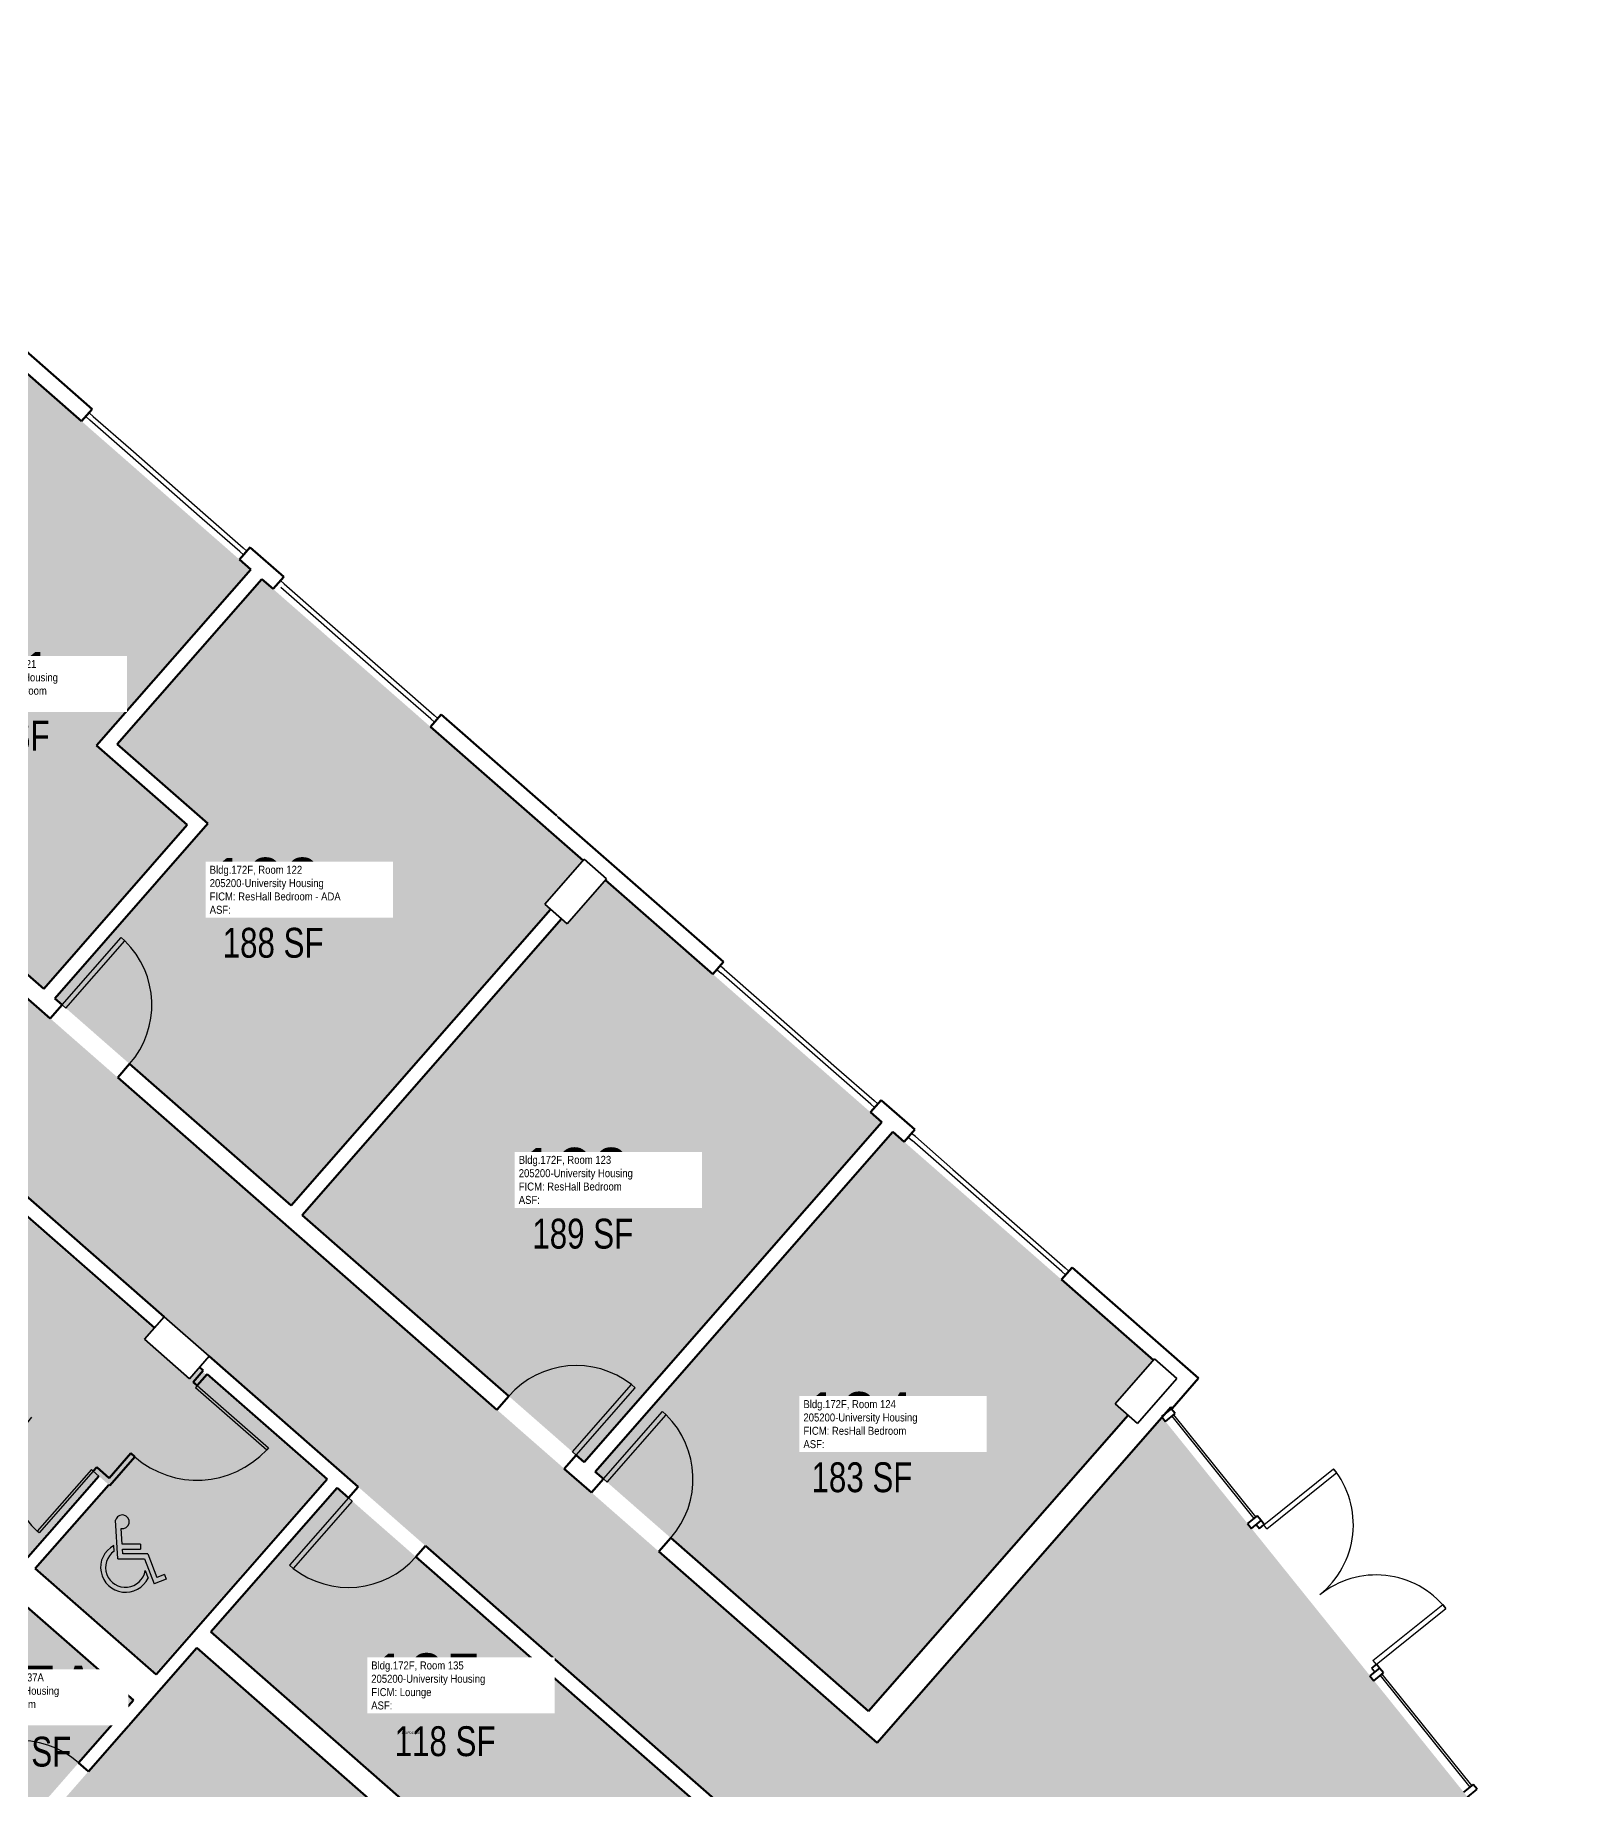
# Model space of a CAD drawing. Header units: inches. Extents: x 69234257 to 69236626, y 27656183 to 27658523.
# Drawn here: x 69235169 to 69235792, y 27657586 to 27658291 of the extents above; entities that cross this region are included whole.
import ezdxf
from ezdxf.enums import TextEntityAlignment as Align

# ---------------------------------------------------------------- set-up
doc = ezdxf.new("R2010")
doc.units = ezdxf.units.IN
doc.header["$LTSCALE"] = 100
doc.header["$MEASUREMENT"] = 0
doc.layers.get('0').update_dxf_attribs({"linetype": 'CONTINUOUS'})
for name, color, linetype in [('A-COLS', 5, 'CONTINUOUS'), ('A-DOOR', 2, 'CONTINUOUS'), ('A-GLAZ', 1, 'CONTINUOUS'), ('A-IDEN-ICON', 4, 'CONTINUOUS'), ('A-IDEN-RNUM', 7, 'CONTINUOUS'), ('A-IDEN-SNUM', 4, 'CONTINUOUS'), ('A-IDEN-VNUM', 4, 'CONTINUOUS'), ('A-WALL', 5, 'CONTINUOUS'), ('AREA-TEXT', 3, 'CONTINUOUS'), ('Rooms-Category-Color', 7, 'CONTINUOUS'), ('Rooms-College-Color', 7, 'CONTINUOUS'), ('Rooms-Department-Color', 7, 'CONTINUOUS'), ('Rooms-Division-Color', 7, 'CONTINUOUS'), ('Rooms-Information', 7, 'CONTINUOUS')]:
    doc.layers.add(name, color=color, linetype=linetype)
doc.styles.add('CP_AREA', font='arial.ttf', dxfattribs={"height": 15})
doc.styles.add('CP_ROOMSNUMBER', font='arial.ttf', dxfattribs={"height": 1})
doc.styles.add('CP_ROOMVNUMBER', font='arial.ttf', dxfattribs={"width": 0.85, "height": 0.075})

# ---------------------------------------------------------------- blocks, each defined once
blk = doc.blocks.new('CPHC')
for p, q in [((5.49, 8), (5.01, 15.77)), ((6.31, 11), (6.12, 14.1)), ((4.7, 9.57), (4.63, 10.7)), ((10, 11), (6.31, 11)), ((10, 11), (10, 10)), ((5.49, 8), (10.79, 8)), ((6.37, 10), (10, 10)), ((6.43, 9), (6.37, 10)), ((11.48, 9), (6.43, 9)), ((10.79, 8), (12.74, 2.99)), ((11.48, 9), (13.31, 4.28)), ((10.95, 5.66), (11.53, 4.17)), ((15.18, 3.93), (12.74, 2.99)), ((14.82, 4.87), (13.31, 4.28)), ((14.82, 4.87), (15.18, 3.93))]:
    blk.add_line(p, q)
for centre, radius, start, end in [((6.35, 15.46), 1.38, 260.2584, 166.6451), ((7, 6.3), 5, 118.3454, 334.8586), ((7, 6.3), 4, 125.1719, 350.8537)]:
    blk.add_arc(centre, radius, start, end)

msp = doc.modelspace()

# ---------------------------------------------------------------- hatches: boundary and pattern name
at = {"layer": 'Rooms-Category-Color', "true_color": 0xadadad}
for points in [[(69235467.47, 27657559.71), (69235507.04, 27657604.87), (69235502.7, 27657608.68), (69235386.58, 27657710.4), (69235268.86, 27657813.53), (69235169.48, 27657900.59), (69235033.42, 27658019.78), (69234801.43, 27658223.01), (69234800.63, 27658223.71), (69234798.18, 27658225.85), (69234752.19, 27658266.14), (69234752.19, 27658266.14), (69234744.7, 27658272.7), (69234723.75, 27658291.06), (69234723.32, 27658290.58), (69234684.09, 27658245.8), (69234846.33, 27658103.67), (69234798.89, 27658049.51), (69234845.66, 27658008.54), (69234893.11, 27658062.7), (69234989.2, 27657978.53), (69234989.28, 27657978.62), (69234998.31, 27657970.72), (69234994.27, 27657966.11), (69234789.33, 27657732.17), (69234785.29, 27657727.56), (69234776.27, 27657735.47), (69234776.35, 27657735.56), (69234636.05, 27657858.47), (69234633.7, 27657860.53), (69234633.7, 27657860.53), (69234631.52, 27657862.44), (69234471.25, 27658002.84), (69234431.63, 27657957.61), (69234458.36, 27657934.2), (69234458.36, 27657934.19), (69234505.7, 27657892.72), (69234641.94, 27657773.37), (69234741.14, 27657686.47), (69234877.38, 27657567.12), (69234977.04, 27657479.81), (69235094.76, 27657376.68), (69235214.7, 27657271.62), (69235240.22, 27657300.75), (69235254.11, 27657316.61), (69235246.55, 27657323.24), (69235202.22, 27657362.07), (69235202.18, 27657362.11), (69235200.21, 27657363.85), (69235170.81, 27657389.63), (69235168.84, 27657391.36), (69235168.79, 27657391.4), (69235080.66, 27657468.6), (69235078.64, 27657470.37), (69235078.66, 27657470.4), (69234925.71, 27657604.47), (69234925.71, 27657604.47), (69234902.77, 27657624.57), (69234906.72, 27657629.07), (69234902, 27657633.21), (69234862.54, 27657667.77), (69234857.82, 27657671.91), (69234851.92, 27657669.15), (69234830.43, 27657688), (69234878.19, 27657742.52), (69234879.92, 27657744.5), (69234993.7, 27657874.38), (69234995.89, 27657876.87), (69235043.45, 27657931.17), (69235064.44, 27657912.78), (69235067.65, 27657909.9), (69235071.62, 27657906.43), (69235115.37, 27657868.1), (69235139.11, 27657847.3), (69235139.14, 27657847.34), (69235292.87, 27657712.67), (69235293.78, 27657711.88), (69235459.68, 27657566.53)], [(69235121.64, 27657775.76), (69235122.02, 27657775.43), (69235122.72, 27657776.23), (69235126.34, 27657771.65), (69235070.12, 27657707.47), (69235101.71, 27657679.8), (69235157.93, 27657743.97), (69235158.31, 27657743.64), (69235159.01, 27657744.44), (69235162.63, 27657739.85), (69235106.41, 27657675.68), (69235137.63, 27657648.33), (69235193.85, 27657712.5), (69235198.17, 27657708.72), (69235168.97, 27657675.39), (69235217.13, 27657633.2), (69235285.2, 27657710.91), (69235234.27, 27657755.53), (69235230.57, 27657751.31), (69235212.52, 27657767.13), (69235216.22, 27657771.35), (69235135.32, 27657842.22), (69235131.24, 27657837.57), (69235107.18, 27657858.66), (69235107.51, 27657859.03), (69235059.37, 27657901.21), (69235017.23, 27657853.11), (69234999.2, 27657868.89), (69234886.08, 27657739.77), (69234904.11, 27657723.98), (69234858.2, 27657671.58), (69234906.34, 27657629.4), (69234910.64, 27657634.31), (69234934.32, 27657613.55), (69234930.29, 27657608.94), (69235080.55, 27657477.3), (69235154.19, 27657561.36), (69235107.55, 27657602.23), (69235072.75, 27657562.51), (69235066.22, 27657566.82), (69235066.92, 27657567.61), (69235096.77, 27657601.7), (69235123.13, 27657631.78), (69235092.67, 27657658.47), (69235036.45, 27657594.3), (69235036.08, 27657594.63), (69235035.38, 27657593.83), (69235029.55, 27657598.94), (69235086.46, 27657663.91), (69235056, 27657690.6), (69234999.78, 27657626.43), (69234999.41, 27657626.76), (69234998.71, 27657625.96), (69234993.58, 27657631.86), (69235049.79, 27657696.03), (69235019.33, 27657722.72), (69234962.41, 27657657.75), (69234957.72, 27657661.87), (69234982.14, 27657689.74), (69235061.63, 27657780.48), (69235061.62, 27657780.48), (69235086.04, 27657808.36), (69235090.37, 27657804.57), (69235089.67, 27657803.77), (69235090.04, 27657803.44), (69235033.83, 27657739.27), (69235065.42, 27657711.59)], [(69235412.63, 27657497.58), (69235191.16, 27657244.75), (69235290.65, 27657120.93), (69235575.33, 27657349.66), (69235538.06, 27657396.05), (69235692.41, 27657520.06), (69235729.68, 27657473.68), (69235791.89, 27657523.66), (69235621.29, 27657735.8)]]:
    msp.add_hatch(color=253, dxfattribs=at).paths.add_polyline_path(points)
at = {"layer": 'Rooms-Category-Color', "true_color": 0x728ef3}
for points in [[(69235255.26, 27658076.38), (69235162.27, 27658157.84), (69235146.86, 27658140.26), (69235144.61, 27658142.24), (69235040.41, 27658023.3), (69235172.04, 27657907.98), (69235229.68, 27657973.77), (69235193.29, 27658005.64)], [(69235388.68, 27657959.5), (69235259.68, 27658072.51), (69235201.58, 27658006.19), (69235237.97, 27657974.32), (69235176.46, 27657904.11), (69235271.43, 27657820.92), (69235375.63, 27657939.86), (69235373.27, 27657941.92)], [(69235508.75, 27657854.32), (69235397.7, 27657951.59), (69235382.3, 27657934.01), (69235380.04, 27657935.99), (69235275.85, 27657817.04), (69235389.15, 27657717.79)], [(69235617.8, 27657758.78), (69235513.16, 27657850.44), (69235393.56, 27657713.92), (69235503.38, 27657617.71), (69235544.52, 27657664.67), (69235607.58, 27657736.66), (69235602.4, 27657741.2)], [(69235160.01, 27657567.24), (69235208.11, 27657622.16), (69235159.96, 27657664.34), (69235111.85, 27657609.42)], [(69235084.48, 27657473.06), (69235172.71, 27657395.77), (69235190.51, 27657416.08), (69235190.88, 27657416.43), (69235192.32, 27657418.07), (69235321.83, 27657565.82), (69235233.52, 27657643.19), (69235212.02, 27657618.65), (69235164, 27657563.83)]]:
    msp.add_hatch(color=171, dxfattribs=at).paths.add_polyline_path(points)
at = {"layer": 'Rooms-Category-Color', "true_color": 0xffe090}
msp.add_hatch(color=41, dxfattribs=at).paths.add_polyline_path([(69235405.12, 27657504.16), (69235455.86, 27657562.07), (69235289.86, 27657707.5), (69235239.12, 27657649.58), (69235330.16, 27657569.82)])
at = {"layer": 'Rooms-College-Color', "true_color": 0xadadad}
for points in [[(69235467.47, 27657559.71), (69235507.04, 27657604.87), (69235502.7, 27657608.68), (69235386.58, 27657710.4), (69235268.86, 27657813.53), (69235169.48, 27657900.59), (69235033.42, 27658019.78), (69234801.43, 27658223.01), (69234800.63, 27658223.71), (69234798.18, 27658225.85), (69234752.19, 27658266.14), (69234752.19, 27658266.14), (69234744.7, 27658272.7), (69234723.75, 27658291.06), (69234723.32, 27658290.58), (69234684.09, 27658245.8), (69234846.33, 27658103.67), (69234798.89, 27658049.51), (69234845.66, 27658008.54), (69234893.11, 27658062.7), (69234989.2, 27657978.53), (69234989.28, 27657978.62), (69234998.31, 27657970.72), (69234994.27, 27657966.11), (69234789.33, 27657732.17), (69234785.29, 27657727.56), (69234776.27, 27657735.47), (69234776.35, 27657735.56), (69234636.05, 27657858.47), (69234633.7, 27657860.53), (69234633.7, 27657860.53), (69234631.52, 27657862.44), (69234471.25, 27658002.84), (69234431.63, 27657957.61), (69234458.36, 27657934.2), (69234458.36, 27657934.19), (69234505.7, 27657892.72), (69234641.94, 27657773.37), (69234741.14, 27657686.47), (69234877.38, 27657567.12), (69234977.04, 27657479.81), (69235094.76, 27657376.68), (69235214.7, 27657271.62), (69235240.22, 27657300.75), (69235254.11, 27657316.61), (69235246.55, 27657323.24), (69235202.22, 27657362.07), (69235202.18, 27657362.11), (69235200.21, 27657363.85), (69235170.81, 27657389.63), (69235168.84, 27657391.36), (69235168.79, 27657391.4), (69235080.66, 27657468.6), (69235078.64, 27657470.37), (69235078.66, 27657470.4), (69234925.71, 27657604.47), (69234925.71, 27657604.47), (69234902.77, 27657624.57), (69234906.72, 27657629.07), (69234902, 27657633.21), (69234862.54, 27657667.77), (69234857.82, 27657671.91), (69234851.92, 27657669.15), (69234830.43, 27657688), (69234878.19, 27657742.52), (69234879.92, 27657744.5), (69234993.7, 27657874.38), (69234995.89, 27657876.87), (69235043.45, 27657931.17), (69235064.44, 27657912.78), (69235067.65, 27657909.9), (69235071.62, 27657906.43), (69235115.37, 27657868.1), (69235139.11, 27657847.3), (69235139.14, 27657847.34), (69235292.87, 27657712.67), (69235293.78, 27657711.88), (69235459.68, 27657566.53)], [(69235255.26, 27658076.38), (69235162.27, 27658157.84), (69235146.86, 27658140.26), (69235144.61, 27658142.24), (69235040.41, 27658023.3), (69235172.04, 27657907.98), (69235229.68, 27657973.77), (69235193.29, 27658005.64)], [(69235388.68, 27657959.5), (69235259.68, 27658072.51), (69235201.58, 27658006.19), (69235237.97, 27657974.32), (69235176.46, 27657904.11), (69235271.43, 27657820.92), (69235375.63, 27657939.86), (69235373.27, 27657941.92)], [(69235508.75, 27657854.32), (69235397.7, 27657951.59), (69235382.3, 27657934.01), (69235380.04, 27657935.99), (69235275.85, 27657817.04), (69235389.15, 27657717.79)], [(69235121.64, 27657775.76), (69235122.02, 27657775.43), (69235122.72, 27657776.23), (69235126.34, 27657771.65), (69235070.12, 27657707.47), (69235101.71, 27657679.8), (69235157.93, 27657743.97), (69235158.31, 27657743.64), (69235159.01, 27657744.44), (69235162.63, 27657739.85), (69235106.41, 27657675.68), (69235137.63, 27657648.33), (69235193.85, 27657712.5), (69235198.17, 27657708.72), (69235168.97, 27657675.39), (69235217.13, 27657633.2), (69235285.2, 27657710.91), (69235234.27, 27657755.53), (69235230.57, 27657751.31), (69235212.52, 27657767.13), (69235216.22, 27657771.35), (69235135.32, 27657842.22), (69235131.24, 27657837.57), (69235107.18, 27657858.66), (69235107.51, 27657859.03), (69235059.37, 27657901.21), (69235017.23, 27657853.11), (69234999.2, 27657868.89), (69234886.08, 27657739.77), (69234904.11, 27657723.98), (69234858.2, 27657671.58), (69234906.34, 27657629.4), (69234910.64, 27657634.31), (69234934.32, 27657613.55), (69234930.29, 27657608.94), (69235080.55, 27657477.3), (69235154.19, 27657561.36), (69235107.55, 27657602.23), (69235072.75, 27657562.51), (69235066.22, 27657566.82), (69235066.92, 27657567.61), (69235096.77, 27657601.7), (69235123.13, 27657631.78), (69235092.67, 27657658.47), (69235036.45, 27657594.3), (69235036.08, 27657594.63), (69235035.38, 27657593.83), (69235029.55, 27657598.94), (69235086.46, 27657663.91), (69235056, 27657690.6), (69234999.78, 27657626.43), (69234999.41, 27657626.76), (69234998.71, 27657625.96), (69234993.58, 27657631.86), (69235049.79, 27657696.03), (69235019.33, 27657722.72), (69234962.41, 27657657.75), (69234957.72, 27657661.87), (69234982.14, 27657689.74), (69235061.63, 27657780.48), (69235061.62, 27657780.48), (69235086.04, 27657808.36), (69235090.37, 27657804.57), (69235089.67, 27657803.77), (69235090.04, 27657803.44), (69235033.83, 27657739.27), (69235065.42, 27657711.59)], [(69235617.8, 27657758.78), (69235513.16, 27657850.44), (69235393.56, 27657713.92), (69235503.38, 27657617.71), (69235544.52, 27657664.67), (69235607.58, 27657736.66), (69235602.4, 27657741.2)], [(69235412.63, 27657497.58), (69235191.16, 27657244.75), (69235290.65, 27657120.93), (69235575.33, 27657349.66), (69235538.06, 27657396.05), (69235692.41, 27657520.06), (69235729.68, 27657473.68), (69235791.89, 27657523.66), (69235621.29, 27657735.8)], [(69235405.12, 27657504.16), (69235455.86, 27657562.07), (69235289.86, 27657707.5), (69235239.12, 27657649.58), (69235330.16, 27657569.82)], [(69235160.01, 27657567.24), (69235208.11, 27657622.16), (69235159.96, 27657664.34), (69235111.85, 27657609.42)], [(69235084.48, 27657473.06), (69235172.71, 27657395.77), (69235190.51, 27657416.08), (69235190.88, 27657416.43), (69235192.32, 27657418.07), (69235321.83, 27657565.82), (69235233.52, 27657643.19), (69235212.02, 27657618.65), (69235164, 27657563.83)]]:
    msp.add_hatch(color=253, dxfattribs=at).paths.add_polyline_path(points)
at = {"layer": 'Rooms-Department-Color', "true_color": 0xacacac}
for points in [[(69235467.47, 27657559.71), (69235507.04, 27657604.87), (69235502.7, 27657608.68), (69235386.58, 27657710.4), (69235268.86, 27657813.53), (69235169.48, 27657900.59), (69235033.42, 27658019.78), (69234801.43, 27658223.01), (69234800.63, 27658223.71), (69234798.18, 27658225.85), (69234752.19, 27658266.14), (69234752.19, 27658266.14), (69234744.7, 27658272.7), (69234723.75, 27658291.06), (69234723.32, 27658290.58), (69234684.09, 27658245.8), (69234846.33, 27658103.67), (69234798.89, 27658049.51), (69234845.66, 27658008.54), (69234893.11, 27658062.7), (69234989.2, 27657978.53), (69234989.28, 27657978.62), (69234998.31, 27657970.72), (69234994.27, 27657966.11), (69234789.33, 27657732.17), (69234785.29, 27657727.56), (69234776.27, 27657735.47), (69234776.35, 27657735.56), (69234636.05, 27657858.47), (69234633.7, 27657860.53), (69234633.7, 27657860.53), (69234631.52, 27657862.44), (69234471.25, 27658002.84), (69234431.63, 27657957.61), (69234458.36, 27657934.2), (69234458.36, 27657934.19), (69234505.7, 27657892.72), (69234641.94, 27657773.37), (69234741.14, 27657686.47), (69234877.38, 27657567.12), (69234977.04, 27657479.81), (69235094.76, 27657376.68), (69235214.7, 27657271.62), (69235240.22, 27657300.75), (69235254.11, 27657316.61), (69235246.55, 27657323.24), (69235202.22, 27657362.07), (69235202.18, 27657362.11), (69235200.21, 27657363.85), (69235170.81, 27657389.63), (69235168.84, 27657391.36), (69235168.79, 27657391.4), (69235080.66, 27657468.6), (69235078.64, 27657470.37), (69235078.66, 27657470.4), (69234925.71, 27657604.47), (69234925.71, 27657604.47), (69234902.77, 27657624.57), (69234906.72, 27657629.07), (69234902, 27657633.21), (69234862.54, 27657667.77), (69234857.82, 27657671.91), (69234851.92, 27657669.15), (69234830.43, 27657688), (69234878.19, 27657742.52), (69234879.92, 27657744.5), (69234993.7, 27657874.38), (69234995.89, 27657876.87), (69235043.45, 27657931.17), (69235064.44, 27657912.78), (69235067.65, 27657909.9), (69235071.62, 27657906.43), (69235115.37, 27657868.1), (69235139.11, 27657847.3), (69235139.14, 27657847.34), (69235292.87, 27657712.67), (69235293.78, 27657711.88), (69235459.68, 27657566.53)], [(69235121.64, 27657775.76), (69235122.02, 27657775.43), (69235122.72, 27657776.23), (69235126.34, 27657771.65), (69235070.12, 27657707.47), (69235101.71, 27657679.8), (69235157.93, 27657743.97), (69235158.31, 27657743.64), (69235159.01, 27657744.44), (69235162.63, 27657739.85), (69235106.41, 27657675.68), (69235137.63, 27657648.33), (69235193.85, 27657712.5), (69235198.17, 27657708.72), (69235168.97, 27657675.39), (69235217.13, 27657633.2), (69235285.2, 27657710.91), (69235234.27, 27657755.53), (69235230.57, 27657751.31), (69235212.52, 27657767.13), (69235216.22, 27657771.35), (69235135.32, 27657842.22), (69235131.24, 27657837.57), (69235107.18, 27657858.66), (69235107.51, 27657859.03), (69235059.37, 27657901.21), (69235017.23, 27657853.11), (69234999.2, 27657868.89), (69234886.08, 27657739.77), (69234904.11, 27657723.98), (69234858.2, 27657671.58), (69234906.34, 27657629.4), (69234910.64, 27657634.31), (69234934.32, 27657613.55), (69234930.29, 27657608.94), (69235080.55, 27657477.3), (69235154.19, 27657561.36), (69235107.55, 27657602.23), (69235072.75, 27657562.51), (69235066.22, 27657566.82), (69235066.92, 27657567.61), (69235096.77, 27657601.7), (69235123.13, 27657631.78), (69235092.67, 27657658.47), (69235036.45, 27657594.3), (69235036.08, 27657594.63), (69235035.38, 27657593.83), (69235029.55, 27657598.94), (69235086.46, 27657663.91), (69235056, 27657690.6), (69234999.78, 27657626.43), (69234999.41, 27657626.76), (69234998.71, 27657625.96), (69234993.58, 27657631.86), (69235049.79, 27657696.03), (69235019.33, 27657722.72), (69234962.41, 27657657.75), (69234957.72, 27657661.87), (69234982.14, 27657689.74), (69235061.63, 27657780.48), (69235061.62, 27657780.48), (69235086.04, 27657808.36), (69235090.37, 27657804.57), (69235089.67, 27657803.77), (69235090.04, 27657803.44), (69235033.83, 27657739.27), (69235065.42, 27657711.59)], [(69235412.63, 27657497.58), (69235191.16, 27657244.75), (69235290.65, 27657120.93), (69235575.33, 27657349.66), (69235538.06, 27657396.05), (69235692.41, 27657520.06), (69235729.68, 27657473.68), (69235791.89, 27657523.66), (69235621.29, 27657735.8)]]:
    msp.add_hatch(color=253, dxfattribs=at).paths.add_polyline_path(points)
at = {"layer": 'Rooms-Department-Color', "true_color": 0x604aed}
for points in [[(69235255.26, 27658076.38), (69235162.27, 27658157.84), (69235146.86, 27658140.26), (69235144.61, 27658142.24), (69235040.41, 27658023.3), (69235172.04, 27657907.98), (69235229.68, 27657973.77), (69235193.29, 27658005.64)], [(69235388.68, 27657959.5), (69235259.68, 27658072.51), (69235201.58, 27658006.19), (69235237.97, 27657974.32), (69235176.46, 27657904.11), (69235271.43, 27657820.92), (69235375.63, 27657939.86), (69235373.27, 27657941.92)], [(69235508.75, 27657854.32), (69235397.7, 27657951.59), (69235382.3, 27657934.01), (69235380.04, 27657935.99), (69235275.85, 27657817.04), (69235389.15, 27657717.79)], [(69235617.8, 27657758.78), (69235513.16, 27657850.44), (69235393.56, 27657713.92), (69235503.38, 27657617.71), (69235544.52, 27657664.67), (69235607.58, 27657736.66), (69235602.4, 27657741.2)], [(69235405.12, 27657504.16), (69235455.86, 27657562.07), (69235289.86, 27657707.5), (69235239.12, 27657649.58), (69235330.16, 27657569.82)], [(69235160.01, 27657567.24), (69235208.11, 27657622.16), (69235159.96, 27657664.34), (69235111.85, 27657609.42)], [(69235084.48, 27657473.06), (69235172.71, 27657395.77), (69235190.51, 27657416.08), (69235190.88, 27657416.43), (69235192.32, 27657418.07), (69235321.83, 27657565.82), (69235233.52, 27657643.19), (69235212.02, 27657618.65), (69235164, 27657563.83)]]:
    msp.add_hatch(color=173, dxfattribs=at).paths.add_polyline_path(points)
at = {"layer": 'Rooms-Division-Color', "true_color": 0xadadad}
for points in [[(69235467.47, 27657559.71), (69235507.04, 27657604.87), (69235502.7, 27657608.68), (69235386.58, 27657710.4), (69235268.86, 27657813.53), (69235169.48, 27657900.59), (69235033.42, 27658019.78), (69234801.43, 27658223.01), (69234800.63, 27658223.71), (69234798.18, 27658225.85), (69234752.19, 27658266.14), (69234752.19, 27658266.14), (69234744.7, 27658272.7), (69234723.75, 27658291.06), (69234723.32, 27658290.58), (69234684.09, 27658245.8), (69234846.33, 27658103.67), (69234798.89, 27658049.51), (69234845.66, 27658008.54), (69234893.11, 27658062.7), (69234989.2, 27657978.53), (69234989.28, 27657978.62), (69234998.31, 27657970.72), (69234994.27, 27657966.11), (69234789.33, 27657732.17), (69234785.29, 27657727.56), (69234776.27, 27657735.47), (69234776.35, 27657735.56), (69234636.05, 27657858.47), (69234633.7, 27657860.53), (69234633.7, 27657860.53), (69234631.52, 27657862.44), (69234471.25, 27658002.84), (69234431.63, 27657957.61), (69234458.36, 27657934.2), (69234458.36, 27657934.19), (69234505.7, 27657892.72), (69234641.94, 27657773.37), (69234741.14, 27657686.47), (69234877.38, 27657567.12), (69234977.04, 27657479.81), (69235094.76, 27657376.68), (69235214.7, 27657271.62), (69235240.22, 27657300.75), (69235254.11, 27657316.61), (69235246.55, 27657323.24), (69235202.22, 27657362.07), (69235202.18, 27657362.11), (69235200.21, 27657363.85), (69235170.81, 27657389.63), (69235168.84, 27657391.36), (69235168.79, 27657391.4), (69235080.66, 27657468.6), (69235078.64, 27657470.37), (69235078.66, 27657470.4), (69234925.71, 27657604.47), (69234925.71, 27657604.47), (69234902.77, 27657624.57), (69234906.72, 27657629.07), (69234902, 27657633.21), (69234862.54, 27657667.77), (69234857.82, 27657671.91), (69234851.92, 27657669.15), (69234830.43, 27657688), (69234878.19, 27657742.52), (69234879.92, 27657744.5), (69234993.7, 27657874.38), (69234995.89, 27657876.87), (69235043.45, 27657931.17), (69235064.44, 27657912.78), (69235067.65, 27657909.9), (69235071.62, 27657906.43), (69235115.37, 27657868.1), (69235139.11, 27657847.3), (69235139.14, 27657847.34), (69235292.87, 27657712.67), (69235293.78, 27657711.88), (69235459.68, 27657566.53)], [(69235121.64, 27657775.76), (69235122.02, 27657775.43), (69235122.72, 27657776.23), (69235126.34, 27657771.65), (69235070.12, 27657707.47), (69235101.71, 27657679.8), (69235157.93, 27657743.97), (69235158.31, 27657743.64), (69235159.01, 27657744.44), (69235162.63, 27657739.85), (69235106.41, 27657675.68), (69235137.63, 27657648.33), (69235193.85, 27657712.5), (69235198.17, 27657708.72), (69235168.97, 27657675.39), (69235217.13, 27657633.2), (69235285.2, 27657710.91), (69235234.27, 27657755.53), (69235230.57, 27657751.31), (69235212.52, 27657767.13), (69235216.22, 27657771.35), (69235135.32, 27657842.22), (69235131.24, 27657837.57), (69235107.18, 27657858.66), (69235107.51, 27657859.03), (69235059.37, 27657901.21), (69235017.23, 27657853.11), (69234999.2, 27657868.89), (69234886.08, 27657739.77), (69234904.11, 27657723.98), (69234858.2, 27657671.58), (69234906.34, 27657629.4), (69234910.64, 27657634.31), (69234934.32, 27657613.55), (69234930.29, 27657608.94), (69235080.55, 27657477.3), (69235154.19, 27657561.36), (69235107.55, 27657602.23), (69235072.75, 27657562.51), (69235066.22, 27657566.82), (69235066.92, 27657567.61), (69235096.77, 27657601.7), (69235123.13, 27657631.78), (69235092.67, 27657658.47), (69235036.45, 27657594.3), (69235036.08, 27657594.63), (69235035.38, 27657593.83), (69235029.55, 27657598.94), (69235086.46, 27657663.91), (69235056, 27657690.6), (69234999.78, 27657626.43), (69234999.41, 27657626.76), (69234998.71, 27657625.96), (69234993.58, 27657631.86), (69235049.79, 27657696.03), (69235019.33, 27657722.72), (69234962.41, 27657657.75), (69234957.72, 27657661.87), (69234982.14, 27657689.74), (69235061.63, 27657780.48), (69235061.62, 27657780.48), (69235086.04, 27657808.36), (69235090.37, 27657804.57), (69235089.67, 27657803.77), (69235090.04, 27657803.44), (69235033.83, 27657739.27), (69235065.42, 27657711.59)], [(69235412.63, 27657497.58), (69235191.16, 27657244.75), (69235290.65, 27657120.93), (69235575.33, 27657349.66), (69235538.06, 27657396.05), (69235692.41, 27657520.06), (69235729.68, 27657473.68), (69235791.89, 27657523.66), (69235621.29, 27657735.8)]]:
    msp.add_hatch(color=253, dxfattribs=at).paths.add_polyline_path(points)
at = {"layer": 'Rooms-Division-Color', "true_color": 0x604aed}
for points in [[(69235255.26, 27658076.38), (69235162.27, 27658157.84), (69235146.86, 27658140.26), (69235144.61, 27658142.24), (69235040.41, 27658023.3), (69235172.04, 27657907.98), (69235229.68, 27657973.77), (69235193.29, 27658005.64)], [(69235388.68, 27657959.5), (69235259.68, 27658072.51), (69235201.58, 27658006.19), (69235237.97, 27657974.32), (69235176.46, 27657904.11), (69235271.43, 27657820.92), (69235375.63, 27657939.86), (69235373.27, 27657941.92)], [(69235508.75, 27657854.32), (69235397.7, 27657951.59), (69235382.3, 27657934.01), (69235380.04, 27657935.99), (69235275.85, 27657817.04), (69235389.15, 27657717.79)], [(69235617.8, 27657758.78), (69235513.16, 27657850.44), (69235393.56, 27657713.92), (69235503.38, 27657617.71), (69235544.52, 27657664.67), (69235607.58, 27657736.66), (69235602.4, 27657741.2)], [(69235405.12, 27657504.16), (69235455.86, 27657562.07), (69235289.86, 27657707.5), (69235239.12, 27657649.58), (69235330.16, 27657569.82)], [(69235160.01, 27657567.24), (69235208.11, 27657622.16), (69235159.96, 27657664.34), (69235111.85, 27657609.42)], [(69235084.48, 27657473.06), (69235172.71, 27657395.77), (69235190.51, 27657416.08), (69235190.88, 27657416.43), (69235192.32, 27657418.07), (69235321.83, 27657565.82), (69235233.52, 27657643.19), (69235212.02, 27657618.65), (69235164, 27657563.83)]]:
    msp.add_hatch(color=173, dxfattribs=at).paths.add_polyline_path(points)

# ---------------------------------------------------------------- linework, layer by layer
at = {"layer": 'A-COLS', "lineweight": 35}
for p, q in [((69235373.27, 27657941.92), (69235389.09, 27657959.97)), ((69235389.09, 27657959.97), (69235398.11, 27657952.06)), ((69235398.11, 27657952.06), (69235382.3, 27657934.01)), ((69235382.3, 27657934.01), (69235373.27, 27657941.92)), ((69235212.52, 27657767.13), (69235220.43, 27657776.15)), ((69235220.43, 27657776.15), (69235238.48, 27657760.33)), ((69235230.57, 27657751.31), (69235212.52, 27657767.13)), ((69235238.48, 27657760.33), (69235230.57, 27657751.31)), ((69235602.4, 27657741.2), (69235618.21, 27657759.25)), ((69235618.21, 27657759.25), (69235627.24, 27657751.34)), ((69235627.24, 27657751.34), (69235611.43, 27657733.29)), ((69235611.43, 27657733.29), (69235602.4, 27657741.2))]:
    msp.add_line(p, q, dxfattribs=at)
at = {"layer": 'A-DOOR'}
for p, q in [((69235179.47, 27657901.47), (69235203.16, 27657928.51)), ((69235180.98, 27657900.16), (69235204.66, 27657927.19)), ((69235203.16, 27657928.51), (69235204.66, 27657927.19)), ((69235179.47, 27657901.47), (69235180.98, 27657900.16)), ((69235233.71, 27657748.53), (69235233.05, 27657747.77)), ((69235233.05, 27657747.77), (69235261.63, 27657722.74)), ((69235233.71, 27657748.53), (69235262.29, 27657723.5)), ((69235384.44, 27657721.92), (69235408.12, 27657748.95)), ((69235385.94, 27657720.6), (69235409.63, 27657747.64)), ((69235409.63, 27657747.64), (69235408.12, 27657748.95)), ((69235396.85, 27657711.04), (69235420.53, 27657738.08)), ((69235398.35, 27657709.73), (69235422.04, 27657736.76)), ((69235420.53, 27657738.08), (69235422.04, 27657736.76)), ((69235262.29, 27657723.5), (69235261.63, 27657722.74)), ((69235385.94, 27657720.6), (69235384.44, 27657721.92)), ((69235191.21, 27657714.81), (69235169.48, 27657690)), ((69235191.97, 27657714.15), (69235170.23, 27657689.34)), ((69235191.97, 27657714.15), (69235191.21, 27657714.81)), ((69235662.09, 27657692.61), (69235690.16, 27657715.16)), ((69235663.35, 27657691.05), (69235691.41, 27657713.6)), ((69235690.16, 27657715.16), (69235691.41, 27657713.6)), ((69235396.85, 27657711.04), (69235398.35, 27657709.73)), ((69235294.45, 27657703.47), (69235270.77, 27657676.44)), ((69235295.96, 27657702.16), (69235272.27, 27657675.12)), ((69235294.45, 27657703.47), (69235295.96, 27657702.16)), ((69235663.35, 27657691.05), (69235662.09, 27657692.61)), ((69235170.23, 27657689.34), (69235169.48, 27657690)), ((69235270.77, 27657676.44), (69235272.27, 27657675.12)), ((69235705.94, 27657638.04), (69235734, 27657660.59)), ((69235707.19, 27657636.48), (69235735.25, 27657659.03)), ((69235734, 27657660.59), (69235735.25, 27657659.03)), ((69235705.94, 27657638.04), (69235707.19, 27657636.48))]:
    msp.add_line(p, q, dxfattribs=at)
at = {"layer": 'A-DOOR', "lineweight": 40}
for p, q in [((69235659.09, 27657692.76), (69235660.34, 27657691.2)), ((69235660.34, 27657691.2), (69235662.29, 27657692.77)), ((69235662.29, 27657692.77), (69235661.04, 27657694.32)), ((69235707.39, 27657636.64), (69235705.44, 27657635.07)), ((69235705.44, 27657635.07), (69235706.69, 27657633.51)), ((69235708.64, 27657635.08), (69235707.39, 27657636.64))]:
    msp.add_line(p, q, dxfattribs=at)
at = {"layer": 'A-DOOR', "lineweight": 25}
for centre, radius, start, end in [((69235179.47, 27657901.47), 36, 318.78034, 45.5956), ((69235385.94, 27657720.6), 36, 51.96508, 138.78034), ((69235191.97, 27657714.15), 33, 138.78034, 227.04384), ((69235396.85, 27657711.04), 36, 318.78034, 45.5956), ((69235233.71, 27657748.53), 38, 228.78034, 317.27238), ((69235662.12, 27657692.64), 35.96, 308.71539, 38.7777), ((69235294.45, 27657703.47), 36, 231.96508, 318.78034), ((69235707.22, 27657636.51), 35.96, 38.78298, 128.84529), ((69235162.35, 27657569.92), 36, 48.78034, 138.78034)]:
    msp.add_arc(centre, radius, start, end, dxfattribs=at)
at = {"layer": 'A-GLAZ'}
for p, q in [((69235189.11, 27658137.65), (69235190.62, 27658136.33)), ((69235191.94, 27658137.84), (69235190.43, 27658139.15)), ((69235205.66, 27658123.15), (69235190.62, 27658136.33)), ((69235191.94, 27658137.84), (69235206.98, 27658124.66)), ((69235235.75, 27658096.79), (69235205.66, 27658123.15)), ((69235206.98, 27658124.66), (69235237.07, 27658098.3)), ((69235250.79, 27658083.62), (69235235.75, 27658096.79)), ((69235237.07, 27658098.3), (69235252.11, 27658085.12)), ((69235250.79, 27658083.62), (69235252.3, 27658082.3)), ((69235253.62, 27658083.8), (69235252.11, 27658085.12)), ((69235268.67, 27658070.61), (69235267.17, 27658071.93)), ((69235282.4, 27658055.93), (69235267.35, 27658069.11)), ((69235268.67, 27658070.61), (69235283.71, 27658057.43)), ((69235283.71, 27658057.43), (69235313.8, 27658031.08)), ((69235312.48, 27658029.57), (69235282.4, 27658055.93)), ((69235327.53, 27658016.39), (69235312.48, 27658029.57)), ((69235313.8, 27658031.08), (69235328.85, 27658017.9)), ((69235327.53, 27658016.39), (69235329.03, 27658015.07)), ((69235330.35, 27658016.58), (69235328.85, 27658017.9)), ((69235445.42, 27657915.78), (69235443.91, 27657917.09)), ((69235442.59, 27657915.59), (69235444.1, 27657914.27)), ((69235459.14, 27657901.09), (69235444.1, 27657914.27)), ((69235445.42, 27657915.78), (69235460.46, 27657902.6)), ((69235460.46, 27657902.6), (69235490.55, 27657876.24)), ((69235489.23, 27657874.73), (69235459.14, 27657901.09)), ((69235504.27, 27657861.56), (69235489.23, 27657874.73)), ((69235490.55, 27657876.24), (69235505.59, 27657863.06)), ((69235504.27, 27657861.56), (69235505.78, 27657860.24)), ((69235507.1, 27657861.74), (69235505.59, 27657863.06)), ((69235519.33, 27657848.37), (69235520.83, 27657847.05)), ((69235522.15, 27657848.55), (69235520.65, 27657849.87)), ((69235535.88, 27657833.87), (69235520.83, 27657847.05)), ((69235522.15, 27657848.55), (69235537.2, 27657835.37)), ((69235565.97, 27657807.51), (69235535.88, 27657833.87)), ((69235537.2, 27657835.37), (69235567.28, 27657809.02)), ((69235581.01, 27657794.33), (69235565.97, 27657807.51)), ((69235567.28, 27657809.02), (69235582.33, 27657795.84)), ((69235581.01, 27657794.33), (69235582.51, 27657793.01)), ((69235583.83, 27657794.52), (69235582.33, 27657795.84)), ((69235625.92, 27657736.83), (69235625.14, 27657736.2)), ((69235625.14, 27657736.2), (69235658.11, 27657695.18)), ((69235658.89, 27657695.8), (69235625.92, 27657736.83)), ((69235658.11, 27657695.18), (69235658.89, 27657695.8)), ((69235709.62, 27657632.66), (69235708.84, 27657632.03)), ((69235708.84, 27657632.03), (69235744.85, 27657587.21)), ((69235745.63, 27657587.84), (69235709.62, 27657632.66)), ((69235744.85, 27657587.21), (69235745.63, 27657587.84))]:
    msp.add_line(p, q, dxfattribs=at)
at = {"layer": 'A-GLAZ', "lineweight": 40, "extrusion": (0, 0, -1)}
for p, q in [((69235624.94, 27657739.25), (69235621.04, 27657736.12)), ((69235621.04, 27657736.12), (69235622.61, 27657734.17)), ((69235622.61, 27657734.17), (69235626.51, 27657737.3)), ((69235626.51, 27657737.3), (69235624.94, 27657739.25)), ((69235659.47, 27657696.27), (69235655.57, 27657693.14)), ((69235655.57, 27657693.14), (69235657.14, 27657691.19)), ((69235657.14, 27657691.19), (69235661.04, 27657694.32)), ((69235661.04, 27657694.32), (69235659.47, 27657696.27)), ((69235708.64, 27657635.08), (69235704.74, 27657631.95)), ((69235710.2, 27657633.13), (69235708.64, 27657635.08)), ((69235704.74, 27657631.95), (69235706.31, 27657630)), ((69235706.31, 27657630), (69235710.2, 27657633.13)), ((69235746.22, 27657588.31), (69235742.32, 27657585.17)), ((69235743.89, 27657583.22), (69235747.78, 27657586.36)), ((69235747.78, 27657586.36), (69235746.22, 27657588.31))]:
    msp.add_line(p, q, dxfattribs=at)
at = {"layer": 'A-WALL', "lineweight": 50}
for p, q in [((69235191.56, 27658140.82), (69235113.53, 27658209.18)), ((69235162.27, 27658157.84), (69235187.28, 27658135.93)), ((69235187.28, 27658135.93), (69235191.56, 27658140.82)), ((69235254.93, 27658085.31), (69235250.65, 27658080.42)), ((69235250.65, 27658080.42), (69235255.26, 27658076.38)), ((69235255.03, 27658085.22), (69235254.93, 27658085.31)), ((69235268.48, 27658073.44), (69235255.03, 27658085.22)), ((69235255.26, 27658076.38), (69235193.29, 27658005.64)), ((69235201.58, 27658006.19), (69235259.68, 27658072.51)), ((69235259.68, 27658072.51), (69235264.2, 27658068.55)), ((69235264.2, 27658068.55), (69235268.48, 27658073.44)), ((69235331.67, 27658018.08), (69235327.38, 27658013.19)), ((69235377.98, 27657977.52), (69235331.67, 27658018.08)), ((69235327.38, 27658013.19), (69235388.68, 27657959.5)), ((69235193.29, 27658005.64), (69235229.68, 27657973.77)), ((69235237.97, 27657974.32), (69235201.58, 27658006.19)), ((69235172.04, 27657907.98), (69235070.78, 27657996.69)), ((69235066, 27657991.24), (69235174.69, 27657896.02)), ((69235229.68, 27657973.77), (69235172.04, 27657907.98)), ((69235176.46, 27657904.11), (69235237.97, 27657974.32)), ((69235445.04, 27657918.76), (69235378.73, 27657976.86)), ((69235397.7, 27657951.59), (69235440.76, 27657913.87)), ((69235375.63, 27657939.86), (69235271.43, 27657820.92)), ((69235275.85, 27657817.04), (69235380.04, 27657935.99)), ((69235440.76, 27657913.87), (69235445.04, 27657918.76)), ((69235179.47, 27657901.47), (69235176.46, 27657904.11)), ((69235174.69, 27657896.02), (69235179.47, 27657901.47)), ((69235206.55, 27657877.75), (69235201.77, 27657872.3)), ((69235271.43, 27657820.92), (69235206.55, 27657877.75)), ((69235201.77, 27657872.3), (69235354.08, 27657738.87)), ((69235508.41, 27657863.25), (69235504.13, 27657858.36)), ((69235508.61, 27657863.07), (69235508.41, 27657863.25)), ((69235521.97, 27657851.38), (69235508.61, 27657863.07)), ((69235508.75, 27657854.32), (69235389.15, 27657717.79)), ((69235504.13, 27657858.36), (69235508.75, 27657854.32)), ((69235220.42, 27657776.14), (69235139.14, 27657847.34)), ((69235393.56, 27657713.92), (69235513.16, 27657850.44)), ((69235513.16, 27657850.44), (69235517.68, 27657846.49)), ((69235517.68, 27657846.49), (69235521.97, 27657851.38)), ((69235135.27, 27657842.92), (69235216.55, 27657771.72)), ((69235358.86, 27657744.32), (69235275.85, 27657817.04)), ((69235585.15, 27657796.02), (69235580.87, 27657791.13)), ((69235580.87, 27657791.13), (69235617.8, 27657758.78)), ((69235635.95, 27657751.52), (69235585.15, 27657796.02)), ((69235236.16, 27657754.55), (69235232.12, 27657749.93)), ((69235234.6, 27657755.91), (69235236.16, 27657754.54)), ((69235298.32, 27657707.89), (69235238.47, 27657760.33)), ((69235232.12, 27657749.93), (69235233.71, 27657748.53)), ((69235233.71, 27657748.53), (69235237.76, 27657753.14)), ((69235237.76, 27657753.14), (69235285.91, 27657710.96)), ((69235625.32, 27657739.39), (69235635.95, 27657751.52)), ((69235354.08, 27657738.87), (69235358.86, 27657744.32)), ((69235607.58, 27657736.66), (69235503.38, 27657617.71)), ((69235506.79, 27657605.09), (69235624.82, 27657739.82)), ((69235624.82, 27657739.82), (69235625.32, 27657739.39)), ((69235207.08, 27657721.34), (69235198.35, 27657711.38)), ((69235198.55, 27657708.39), (69235208.67, 27657719.94)), ((69235208.67, 27657719.94), (69235207.08, 27657721.34)), ((69235385.94, 27657720.6), (69235381.16, 27657715.14)), ((69235389.15, 27657717.79), (69235385.94, 27657720.6)), ((69235194.22, 27657712.18), (69235137.68, 27657647.63)), ((69235193.37, 27657715.75), (69235191.97, 27657714.15)), ((69235198.35, 27657711.38), (69235193.37, 27657715.75)), ((69235381.16, 27657715.14), (69235392.07, 27657705.59)), ((69235396.85, 27657711.04), (69235393.56, 27657713.92)), ((69235168.64, 27657675.01), (69235198.17, 27657708.72)), ((69235198.17, 27657708.72), (69235198.55, 27657708.39)), ((69235285.91, 27657710.96), (69235217.17, 27657632.5)), ((69235239.12, 27657649.58), (69235289.86, 27657707.5)), ((69235289.86, 27657707.5), (69235294.45, 27657703.47)), ((69235294.45, 27657703.47), (69235298.32, 27657707.89)), ((69235392.07, 27657705.59), (69235396.85, 27657711.04)), ((69235325.4, 27657684.17), (69235321.53, 27657679.75)), ((69235459.69, 27657566.53), (69235325.4, 27657684.17)), ((69235423.93, 27657687.32), (69235419.15, 27657681.87)), ((69235503.38, 27657617.71), (69235423.93, 27657687.32)), ((69235321.53, 27657679.75), (69235455.82, 27657562.11)), ((69235419.15, 27657681.87), (69235506.79, 27657605.09)), ((69235217.17, 27657632.5), (69235168.64, 27657675.01)), ((69235159.96, 27657664.34), (69235208.11, 27657622.16)), ((69235335.86, 27657564.83), (69235239.12, 27657649.58)), ((69235190.02, 27657593.54), (69235233.52, 27657643.19)), ((69235233.52, 27657643.19), (69235321.83, 27657565.82)), ((69235186.07, 27657597), (69235208.11, 27657622.16)), ((69235186.07, 27657597), (69235190.02, 27657593.54))]:
    msp.add_line(p, q, dxfattribs=at)
at = {"layer": 'A-WALL'}
for p, q in [((69235377.98, 27657977.52), (69235378.73, 27657976.86)), ((69235194.22, 27657712.18), (69235191.97, 27657714.15))]:
    msp.add_line(p, q, dxfattribs=at)

# ---------------------------------------------------------------- block references
at = {"layer": 'A-IDEN-ICON', "xscale": 2, "yscale": 2, "zscale": 2}
msp.add_blockref('CPHC', (69235190.91, 27657662.89), dxfattribs=at)

# ---------------------------------------------------------------- texts
at = {"layer": 'A-IDEN-RNUM', "style": 'CP_ROOMSNUMBER'}
for s, p in [('0122-00', (69235238.73, 27657938.03)), ('0123-00', (69235362.86, 27657821.5)), ('0124-00', (69235477.2, 27657723.37)), ('0135-00', (69235303.61, 27657618.4))]:
    msp.add_text(s, height=1, dxfattribs=at).set_placement(p)
at = {"layer": 'A-IDEN-SNUM', "style": 'CP_ROOMSNUMBER'}
for s, p in [('172F012200', (69235238.73, 27657938.03)), ('172F012300', (69235362.86, 27657821.5)), ('172F012400', (69235477.2, 27657723.37)), ('172F013500', (69235315.77, 27657608.56))]:
    msp.add_text(s, height=1, dxfattribs=at).set_placement(p)
at = {"layer": 'A-IDEN-VNUM', "style": 'CP_ROOMVNUMBER', "width": 0.85}
for s, p in [('121', (69235131.95, 27658020.68)), ('122', (69235238.73, 27657938.03)), ('123', (69235362.86, 27657821.5)), ('124', (69235477.2, 27657723.37)), ('137A', (69235132.43, 27657613.58)), ('135', (69235303.61, 27657618.4))]:
    msp.add_text(s, height=22.5, dxfattribs=at).set_placement(p)
at = {"layer": 'AREA-TEXT', "style": 'CP_AREA', "width": 0.75}
for s, p in [('188 SF', (69235154.18, 27658009.59)), ('188 SF', (69235264.2, 27657926.43)), ('189 SF', (69235388.58, 27657809.58)), ('183 SF', (69235500.71, 27657711.72)), ('32 SF', (69235166.36, 27657601.5)), ('118 SF', (69235333.27, 27657605.69))]:
    msp.add_text(s, height=12, dxfattribs=at).set_placement(p, align=Align.MIDDLE_CENTER)

# ---------------------------------------------------------------- next in the draw order: texts
at = {"layer": 'Rooms-Information', "char_height": 3.2143, "width": 72, "attachment_point": 7, "style": 'CP_ROOMVNUMBER', "bg_fill": 3, "box_fill_scale": 1.5, "bg_fill_color": 256, "bg_fill_true_color": 13158600, "bg_fill_transparency": 0}
for s, insert in [('Bldg.172F, Room 121^M^J205200-University Housing^M^JFICM: ResHall Bedroom^M^JASF: ', (69235131.95, 27658020.68)), ('Bldg.172F, Room 122^M^J205200-University Housing^M^JFICM: ResHall Bedroom - ADA^M^JASF: ', (69235238.73, 27657938.03)), ('Bldg.172F, Room 123^M^J205200-University Housing^M^JFICM: ResHall Bedroom^M^JASF: ', (69235362.86, 27657821.5)), ('Bldg.172F, Room 124^M^J205200-University Housing^M^JFICM: ResHall Bedroom^M^JASF: ', (69235477.2, 27657723.37)), ('Bldg.172F, Room 137A^M^J205200-University Housing^M^JFICM: Laundry Room^M^JASF: ', (69235132.43, 27657613.58)), ('Bldg.172F, Room 135^M^J205200-University Housing^M^JFICM: Lounge^M^JASF: ', (69235303.61, 27657618.4))]:
    msp.add_mtext(s, dxfattribs=dict(at, insert=insert))

doc.saveas('drawing.dxf')
